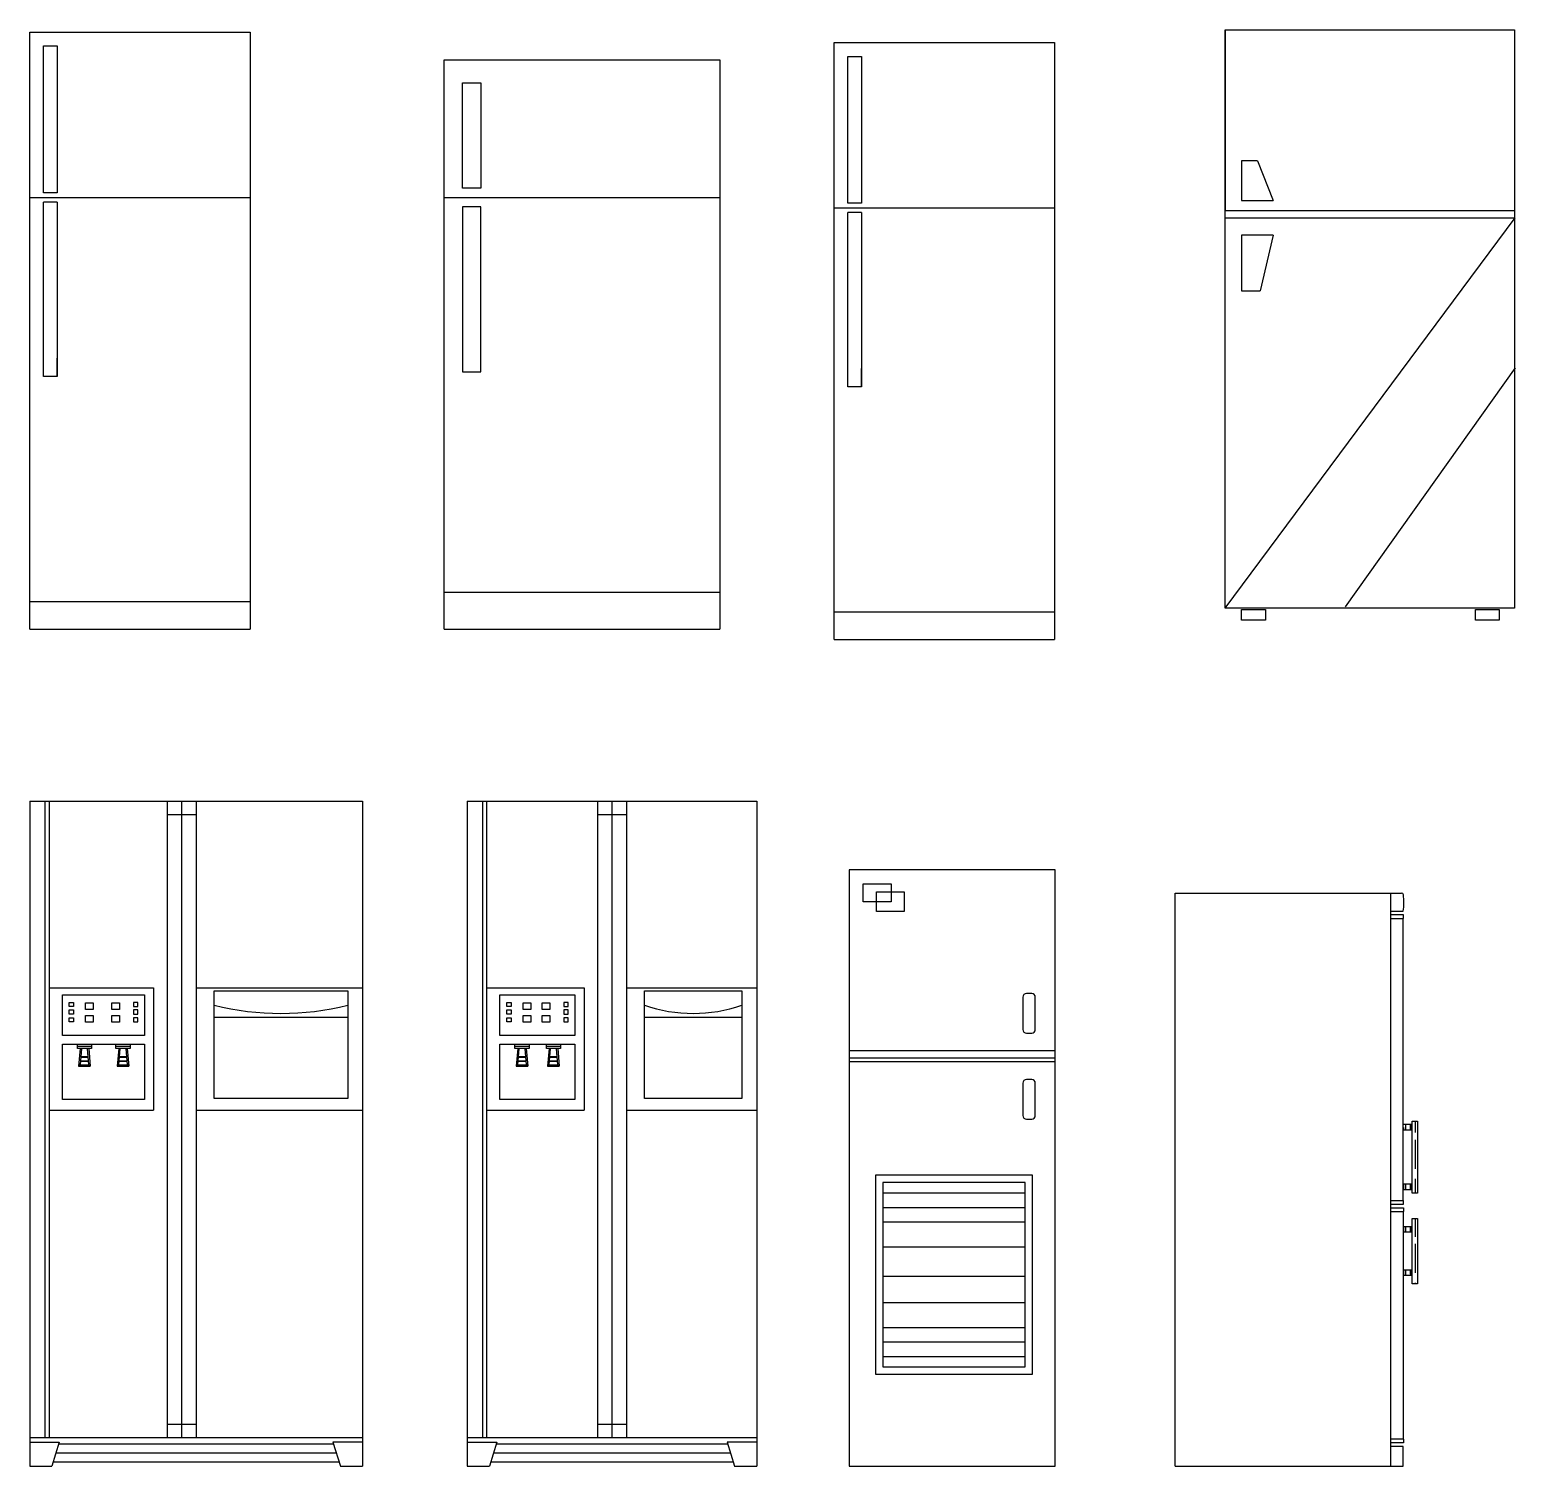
# Model space of a CAD drawing. Header units: millimetres. Extents: x 802 to 11587, y 857 to 9680.
# Drawn here: x 900 to 5007, y 857 to 4830 of the extents above; entities that cross this region are included whole.
import ezdxf

# ---------------------------------------------------------------- set-up
doc = ezdxf.new("R2010")
doc.units = ezdxf.units.MM
pattern_1 = [(90, (59238.772, 6481.798), (20, 44), [300, -40, 100, -20]), (90, (59248.772, 6508.398), (26.6, -20), [60, -6.6, 120, -15]), (90, (59255.772, 6491.798), (13.4, 104), [160, -28, 80, -20])]

msp = doc.modelspace()

# ---------------------------------------------------------------- hatches: boundary and pattern name
h = msp.add_hatch()
h.set_pattern_fill('AR-RROOF', color=0, scale=20, angle=90, style=0)
h.set_pattern_definition(pattern_1)
h.paths.add_polyline_path([(4722, 1611.8), (4737, 1611.8), (4737, 1811.8), (4722, 1811.8)])
h.paths.add_polyline_path([(4697.1, 1801.8), (4697.1, 1786.8), (4722, 1786.8), (4722, 1801.8)])
h.paths.add_polyline_path([(4722, 1636.8), (4697.1, 1636.8), (4697.1, 1621.8), (4722, 1621.8)])
h = msp.add_hatch()
h.set_pattern_fill('AR-RROOF', color=0, scale=20, angle=90, style=0)
h.set_pattern_definition(pattern_1)
h.paths.add_polyline_path([(4722, 1361.8), (4737, 1361.8), (4737, 1541.8), (4722, 1541.8)])
h.paths.add_polyline_path([(4697.1, 1518.9), (4697.1, 1503.9), (4722, 1503.9), (4722, 1518.9)])
h.paths.add_polyline_path([(4697.1, 1399.7), (4697.1, 1384.7), (4722, 1384.7), (4722, 1399.7)])

# ---------------------------------------------------------------- linework, layer by layer
at = {"color": 0, "linetype": 'ByBlock'}
for p, q in [((900.5, 4823.2), (1510.1, 4823.2)), ((900.5, 3172.2), (900.5, 4823.2)), ((1510.1, 4823.2), (1510.1, 3172.2)), ((938.6, 4378.7), (938.6, 4785.1)), ((938.6, 4785.1), (976.7, 4785.1)), ((976.7, 4785.1), (976.7, 4378.7)), ((3124.1, 4794.5), (3733.7, 4794.5)), ((3124.1, 3143.5), (3124.1, 4794.5)), ((3733.7, 4794.5), (3733.7, 3143.5)), ((2046.2, 4747), (2808.2, 4747)), ((2046.2, 3172.2), (2046.2, 4747)), ((2808.2, 4747), (2808.2, 3172.2)), ((3162.2, 4350), (3162.2, 4756.4)), ((3162.2, 4756.4), (3200.3, 4756.4)), ((3200.3, 4756.4), (3200.3, 4350)), ((2097, 4391.4), (2097, 4683.5)), ((2097, 4683.5), (2147.8, 4683.5)), ((2147.8, 4683.5), (2147.8, 4391.4)), ((900.5, 4366), (1510.1, 4366)), ((976.7, 4378.7), (938.6, 4378.7)), ((976.7, 4353.3), (938.6, 4353.3)), ((938.6, 3870.7), (938.6, 4353.3)), ((976.7, 4353.3), (976.7, 3870.7)), ((2046.2, 4366), (2808.2, 4366)), ((2147.8, 4391.4), (2097, 4391.4)), ((2097, 4340.6), (2097, 3883.4)), ((2147.8, 4340.6), (2097, 4340.6)), ((2147.8, 3883.4), (2147.8, 4340.6)), ((3124.1, 4337.3), (3733.7, 4337.3)), ((3200.3, 4350), (3162.2, 4350)), ((3200.3, 4324.6), (3162.2, 4324.6)), ((3162.2, 3842), (3162.2, 4324.6)), ((3200.3, 4324.6), (3200.3, 3842)), ((976.7, 3870.7), (976.7, 3921.5)), ((976.7, 3870.7), (938.6, 3870.7)), ((2097, 3883.4), (2147.8, 3883.4)), ((3200.3, 3842), (3200.3, 3892.8)), ((3200.3, 3842), (3162.2, 3842)), ((900.5, 3248.4), (1510.1, 3248.4)), ((2808.2, 3273.8), (2046.2, 3273.8)), ((3124.1, 3219.7), (3733.7, 3219.7))]:
    msp.add_line(p, q, dxfattribs=at)
at = {"color": 0}
for p, q in [((4205.3, 4830.1), (4205.3, 4330.1)), ((4205.3, 3230.1), (4205.3, 4830.1)), ((4205.3, 4830.1), (5005.3, 4830.1)), ((5005.3, 4830.1), (5005.3, 3230.1)), ((4250.1, 4467.6), (4250.1, 4357.5)), ((4294.2, 4467.6), (4250.1, 4467.6)), ((4294.2, 4467.6), (4338.3, 4357.5)), ((4250.1, 4357.5), (4338.3, 4357.5)), ((4205.3, 4330.1), (5007.2, 4330.1)), ((4205.3, 3230.1), (5007.2, 4310.1)), ((4205.3, 4310.1), (5007.2, 4310.1)), ((4250.1, 4262), (4250.1, 4107.8)), ((4338.3, 4262), (4250.1, 4262)), ((4338.3, 4262), (4301.6, 4107.8)), ((4250.1, 4107.8), (4301.6, 4107.8)), ((5007.2, 3894.8), (4536.8, 3233.8)), ((5005.3, 3230.1), (4205.3, 3230.1)), ((900.5, 3172.2), (1510.1, 3172.2)), ((2046.2, 3172.2), (2808.2, 3172.2)), ((3124.1, 3143.5), (3733.7, 3143.5)), ((900.5, 2696.8), (900.5, 856.8)), ((900.5, 2696.8), (1820.5, 2696.8)), ((942.6, 2696.8), (942.6, 936.8)), ((953.8, 2696.8), (953.8, 936.8)), ((1280.5, 2696.8), (1280.5, 936.8)), ((1320.5, 2696.8), (1320.5, 936.8)), ((1360.5, 2696.8), (1360.5, 936.8)), ((1820.5, 2696.8), (1820.5, 856.8)), ((2110.1, 2696.8), (2110.1, 856.8)), ((2110.1, 2696.8), (2910.1, 2696.8)), ((2152.3, 2696.8), (2152.3, 936.8)), ((2163.5, 2696.8), (2163.5, 936.8)), ((2470.1, 2696.8), (2470.1, 936.8)), ((2510.1, 2696.8), (2510.1, 936.8)), ((2550.1, 2696.8), (2550.1, 936.8)), ((2910.1, 2696.8), (2910.1, 856.8)), ((1280.5, 2659.1), (1360.5, 2659.1)), ((2470.1, 2659.1), (2550.1, 2659.1)), ((4067.1, 856.8, 145.2), (4067.1, 2441.8, 145.2)), ((4067.1, 2441.8, 145.2), (4692.9, 2441.8, 145.2)), ((4662.1, 2441.8, 145.2), (4662.1, 856.8, 145.2)), ((4662.1, 2391.8, 145.2), (4697.1, 2391.8, 145.2)), ((4698.1, 2381.8, 145.2), (4662.1, 2381.8, 145.2)), ((4662.1, 2371.8, 145.2), (4697.1, 2371.8, 145.2)), ((4697.1, 1591.8, 145.2), (4697.1, 2371.8, 145.2)), ((4697.1, 2371.8, 145.2), (4698.1, 2371.8, 145.2)), ((4698.1, 2371.8, 145.2), (4698.1, 2381.8, 145.2)), ((953.8, 2179.8), (1243.1, 2179.8)), ((1243.1, 2179.8), (1243.1, 1842.1)), ((1360.5, 2179.8), (1820.5, 2179.8)), ((2163.5, 2179.8), (2432.8, 2179.8)), ((2432.8, 2179.8), (2432.8, 1842.1)), ((2550.1, 2179.8), (2910.1, 2179.8)), ((1410.5, 2099.4), (1779.5, 2099.4)), ((2600.1, 2099.4), (2869.1, 2099.4)), ((1032.4, 2018.4), (1071.1, 2018.4)), ((1039.8, 2012.5), (1035.7, 1963.1)), ((1043.4, 2012.5), (1039.6, 1967.6)), ((1059.4, 2012.5), (1063.2, 1967.6)), ((1063.7, 2012.5), (1067.8, 1963.1)), ((1139, 2018.4), (1177.8, 2018.4)), ((1146.4, 2012.5), (1142.3, 1963.1)), ((1150, 2012.5), (1146.3, 1967.6)), ((1166.1, 2012.5), (1169.8, 1967.6)), ((1170.3, 2012.5), (1174.5, 1963.1)), ((2242, 2018.4), (2280.8, 2018.4)), ((2249.4, 2012.5), (2245.3, 1963.1)), ((2253, 2012.5), (2249.3, 1967.6)), ((2269.1, 2012.5), (2272.8, 1967.6)), ((2273.3, 2012.5), (2277.5, 1963.1)), ((2328.7, 2018.4), (2367.4, 2018.4)), ((2336.1, 2012.5), (2331.9, 1963.1)), ((2339.6, 2012.5), (2335.9, 1967.6)), ((2355.7, 2012.5), (2359.4, 1967.6)), ((2360, 2012.5), (2364.1, 1963.1)), ((1040.4, 1977), (1062.4, 1977)), ((1040.6, 1978.5), (1062.3, 1978.5)), ((1041.5, 1990), (1061.3, 1990)), ((1041.5, 1988.5), (1061.3, 1988.5)), ((1147.1, 1977), (1169, 1977)), ((1147.2, 1978.5), (1168.9, 1978.5)), ((1148.1, 1990), (1167.9, 1990)), ((1148.1, 1988.5), (1167.9, 1988.5)), ((2250.1, 1977), (2272, 1977)), ((2250.2, 1978.5), (2271.9, 1978.5)), ((2251.1, 1990), (2270.9, 1990)), ((2251.1, 1988.5), (2270.9, 1988.5)), ((2336.7, 1977), (2358.6, 1977)), ((2336.8, 1978.5), (2358.5, 1978.5)), ((2337.8, 1990), (2357.6, 1990)), ((2337.8, 1988.5), (2357.6, 1988.5)), ((3165.4, 2006.8), (3735.4, 2006.8)), ((3165.4, 1986.8), (3735.4, 1986.8)), ((3165.4, 1976.8), (3735.4, 1976.8)), ((1035.7, 1963.1), (1067.8, 1963.1)), ((1036.1, 1967.6), (1067.5, 1967.6)), ((1142.3, 1963.1), (1174.5, 1963.1)), ((1142.7, 1967.6), (1174.1, 1967.6)), ((2245.3, 1963.1), (2277.5, 1963.1)), ((2245.7, 1967.6), (2277.1, 1967.6)), ((2331.9, 1963.1), (2364.1, 1963.1)), ((2332.3, 1967.6), (2363.7, 1967.6)), ((953.8, 1842.1), (1243.1, 1842.1)), ((1360.5, 1842.1), (1820.5, 1842.1)), ((2163.5, 1842.1), (2432.8, 1842.1)), ((2550.1, 1842.1), (2910.1, 1842.1)), ((4722, 1811.8, 145.2), (4737, 1811.8, 145.2)), ((4722, 1611.8, 145.2), (4722, 1811.8, 145.2)), ((4737, 1811.8, 145.2), (4737, 1611.8, 145.2)), ((4722, 1801.8, 145.2), (4697.1, 1801.8, 145.2)), ((4722, 1786.8, 145.2), (4697.1, 1786.8, 145.2)), ((3259, 1612.7), (3652.2, 1612.7)), ((4722, 1636.8, 145.2), (4697.1, 1636.8, 145.2)), ((4722, 1621.8, 145.2), (4697.1, 1621.8, 145.2)), ((4737, 1611.8, 145.2), (4722, 1611.8, 145.2)), ((3259, 1572.7), (3652.2, 1572.7)), ((4662.1, 1591.8, 145.2), (4697.1, 1591.8, 145.2)), ((4662.1, 1581.8, 145.2), (4698.1, 1581.8, 145.2)), ((4662.1, 1571.8, 145.2), (4698.1, 1571.8, 145.2)), ((4662.1, 1561.8, 145.2), (4697.1, 1561.8, 145.2)), ((4698.1, 1591.8, 145.2), (4697.1, 1591.8, 145.2)), ((4697.1, 1561.8, 145.2), (4697.1, 931.8, 145.2)), ((4698.1, 1561.8, 145.2), (4697.1, 1561.8, 145.2)), ((4698.1, 1581.8, 145.2), (4698.1, 1591.8, 145.2)), ((4698.1, 1571.8, 145.2), (4698.1, 1561.8, 145.2)), ((3259, 1532.7), (3652.2, 1532.7)), ((4722, 1361.8, 145.2), (4722, 1541.8, 145.2)), ((4722, 1541.8, 145.2), (4737, 1541.8, 145.2)), ((4737, 1541.8, 145.2), (4737, 1361.8, 145.2)), ((4722, 1518.9, 145.2), (4697.1, 1518.9, 145.2)), ((4722, 1503.9, 145.2), (4697.1, 1503.9, 145.2)), ((3259, 1464.1), (3652.2, 1464.1)), ((4722, 1399.7, 145.2), (4697.1, 1399.7, 145.2)), ((3259, 1382.9), (3652.2, 1382.9)), ((4722, 1384.7, 145.2), (4697.1, 1384.7, 145.2)), ((4737, 1361.8, 145.2), (4722, 1361.8, 145.2)), ((3259, 1309.5), (3652.2, 1309.5)), ((3259, 1240.9), (3652.2, 1240.9)), ((3259, 1200.9), (3652.2, 1200.9)), ((3259, 1160.9), (3652.2, 1160.9)), ((1280.5, 973.4), (1360.5, 973.4)), ((2470.1, 973.4), (2550.1, 973.4)), ((900.5, 936.8), (1820.5, 936.8)), ((900.5, 923.2), (982.3, 923.2)), ((982.3, 923.2), (961.8, 856.8)), ((981, 919.1), (1739.9, 919.1)), ((1738.6, 923.2), (1759.2, 856.8)), ((1820.5, 923.2), (1738.6, 923.2)), ((2110.1, 936.8), (2910.1, 936.8)), ((2110.1, 923.2), (2191.9, 923.2)), ((2191.9, 923.2), (2171.4, 856.8)), ((2190.7, 919.1), (2829.5, 919.1)), ((2828.3, 923.2), (2848.8, 856.8)), ((2910.1, 923.2), (2828.3, 923.2)), ((4697.1, 931.8, 145.2), (4662.1, 931.8, 145.2)), ((4698.1, 921.8, 145.2), (4662.1, 921.8, 145.2)), ((4697.1, 911.8, 145.2), (4662.1, 911.8, 145.2)), ((4697.1, 931.8, 145.2), (4698.1, 931.8, 145.2)), ((4697.1, 856.8, 145.2), (4697.1, 911.8, 145.2)), ((4698.1, 931.8, 145.2), (4698.1, 921.8, 145.2)), ((965.6, 869.1), (1755.3, 869.1)), ((973.3, 894.1), (1747.6, 894.1)), ((2175.2, 869.1), (2845, 869.1)), ((2182.9, 894.1), (2837.3, 894.1)), ((900.5, 856.8), (961.8, 856.8)), ((1759.2, 856.8), (1820.5, 856.8)), ((2110.1, 856.8), (2171.4, 856.8)), ((2848.8, 856.8), (2910.1, 856.8)), ((4067.1, 856.8, 145.2), (4697.1, 856.8, 145.2))]:
    msp.add_line(p, q, dxfattribs=at)
for points in [[(4250.1, 3226.4), (4316.3, 3226.4), (4316.3, 3197), (4250.1, 3197)], [(4897, 3226.4), (4963.1, 3226.4), (4963.1, 3197), (4897, 3197)], [(3165.4, 856.8), (3735.4, 856.8), (3735.4, 2506.8), (3165.4, 2506.8)], [(3204.7, 2467.8), (3281.6, 2467.8), (3281.6, 2418.1), (3204.7, 2418.1)], [(3240.9, 2445.2), (3317.7, 2445.2), (3317.7, 2391), (3240.9, 2391)], [(990.7, 2160.5), (1218.2, 2160.5), (1218.2, 2048.1), (990.7, 2048.1)], [(1009.5, 2140), (1021.9, 2140), (1021.9, 2128.4), (1009.5, 2128.4)], [(1054.8, 2138.5), (1075.8, 2138.5), (1075.8, 2119.8), (1054.8, 2119.8)], [(1127.6, 2138.5), (1148.5, 2138.5), (1148.5, 2119.8), (1127.6, 2119.8)], [(1199.4, 2140), (1187, 2140), (1187, 2128.4), (1199.4, 2128.4)], [(1410.5, 2171.8), (1779.5, 2171.8), (1779.5, 1874), (1410.5, 1874)], [(2200.4, 2160.5), (2407.8, 2160.5), (2407.8, 2048.1), (2200.4, 2048.1)], [(2219.1, 2140), (2231.6, 2140), (2231.6, 2128.4), (2219.1, 2128.4)], [(2264.4, 2138.5), (2285.4, 2138.5), (2285.4, 2119.8), (2264.4, 2119.8)], [(2317.2, 2138.5), (2338.2, 2138.5), (2338.2, 2119.8), (2317.2, 2119.8)], [(2389, 2140), (2376.6, 2140), (2376.6, 2128.4), (2389, 2128.4)], [(2600.1, 2171.8), (2869.1, 2171.8), (2869.1, 1874), (2600.1, 1874)], [(1009.5, 2119.1), (1021.9, 2119.1), (1021.9, 2107.4), (1009.5, 2107.4)], [(1009.5, 2097.3), (1021.9, 2097.3), (1021.9, 2085.7), (1009.5, 2085.7)], [(1054.8, 2103.5), (1075.8, 2103.5), (1075.8, 2084.8), (1054.8, 2084.8)], [(1127.6, 2103.5), (1148.5, 2103.5), (1148.5, 2084.8), (1127.6, 2084.8)], [(1199.4, 2119.1), (1187, 2119.1), (1187, 2107.4), (1199.4, 2107.4)], [(1199.4, 2097.3), (1187, 2097.3), (1187, 2085.7), (1199.4, 2085.7)], [(2219.1, 2119.1), (2231.6, 2119.1), (2231.6, 2107.4), (2219.1, 2107.4)], [(2219.1, 2097.3), (2231.6, 2097.3), (2231.6, 2085.7), (2219.1, 2085.7)], [(2264.4, 2103.5), (2285.4, 2103.5), (2285.4, 2084.8), (2264.4, 2084.8)], [(2317.2, 2103.5), (2338.2, 2103.5), (2338.2, 2084.8), (2317.2, 2084.8)], [(2389, 2119.1), (2376.6, 2119.1), (2376.6, 2107.4), (2389, 2107.4)], [(2389, 2097.3), (2376.6, 2097.3), (2376.6, 2085.7), (2389, 2085.7)], [(990.7, 2024.3), (1218.2, 2024.3), (1218.2, 1870.9), (990.7, 1870.9)], [(1032.4, 2024.3), (1071.1, 2024.3), (1071.1, 2012.5), (1032.4, 2012.5)], [(1139, 2024.3), (1177.8, 2024.3), (1177.8, 2012.5), (1139, 2012.5)], [(2200.4, 2024.3), (2407.8, 2024.3), (2407.8, 1870.9), (2200.4, 1870.9)], [(2242, 2024.3), (2280.8, 2024.3), (2280.8, 2012.5), (2242, 2012.5)], [(2328.7, 2024.3), (2367.4, 2024.3), (2367.4, 2012.5), (2328.7, 2012.5)], [(3239, 1111.6), (3672.2, 1111.6), (3672.2, 1662), (3239, 1662)], [(3259, 1131.6), (3652.2, 1131.6), (3652.2, 1642), (3259, 1642)]]:
    msp.add_lwpolyline(points, close=True, dxfattribs=at)
for points in [[(3655.9, 2054.7), (3670.3, 2054.7, 0.414214), (3680.3, 2064.7), (3680.3, 2154.2, 0.414214), (3670.3, 2164.2), (3655.9, 2164.2, 0.414214), (3645.9, 2154.2), (3645.9, 2064.7, 0.414214)], [(3655.9, 1817.1), (3670.3, 1817.1, 0.414214), (3680.3, 1827.1), (3680.3, 1916.5, 0.414214), (3670.3, 1926.5), (3655.9, 1926.5, 0.414214), (3645.9, 1916.5), (3645.9, 1827.1, 0.414214)]]:
    msp.add_lwpolyline(points, format="xyb", close=True, dxfattribs=at)
for centre, radius, start, end in [((4692.9, 2436.8, 145.2), 5, 9.227, 90), ((4569.8, 2416.8, 145.2), 129.7, 348.8892, 9.227), ((1595, 2867.8), 758.5, 255.9247, 284.0753), ((2734.6, 2517.7), 408.4, 250.7759, 289.2241)]:
    msp.add_arc(centre, radius, start, end, dxfattribs=at)

doc.saveas('drawing.dxf')
